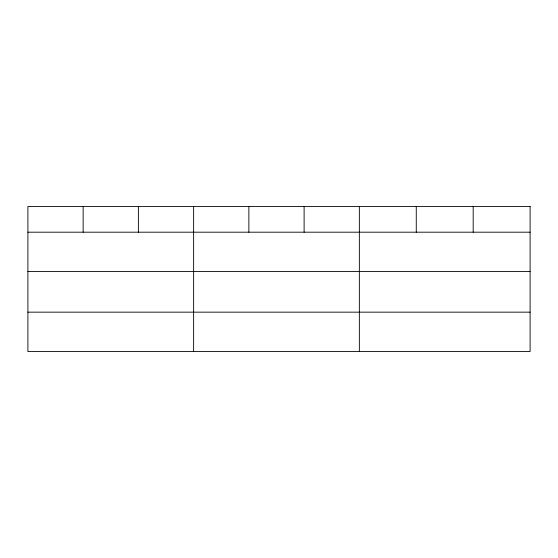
<?xml version="1.0" encoding="UTF-8"?>
<svg xmlns="http://www.w3.org/2000/svg" width="558" height="558" viewBox="0 0 558 558"><rect width="100%" height="100%" fill="white"/><g stroke="black" fill="none" stroke-linecap="round" stroke-linejoin="round"><path stroke-width="0.84" d="M27.9 232.191L530.1 232.191M27.9 271.579L530.1 271.579M27.9 312.159L530.1 312.159M473.184 206.453L473.184 232.191M416.268 206.453L416.268 232.191M359.352 206.453L359.352 351.547M304.11 206.453L304.11 232.191M248.868 206.453L248.868 232.191M193.626 206.453L193.626 351.547M138.384 206.453L138.384 232.191M83.142 206.453L83.142 232.191M530.1 206.453L27.9 206.453L27.9 351.547L530.1 351.547L530.1 206.453"/></g></svg>
